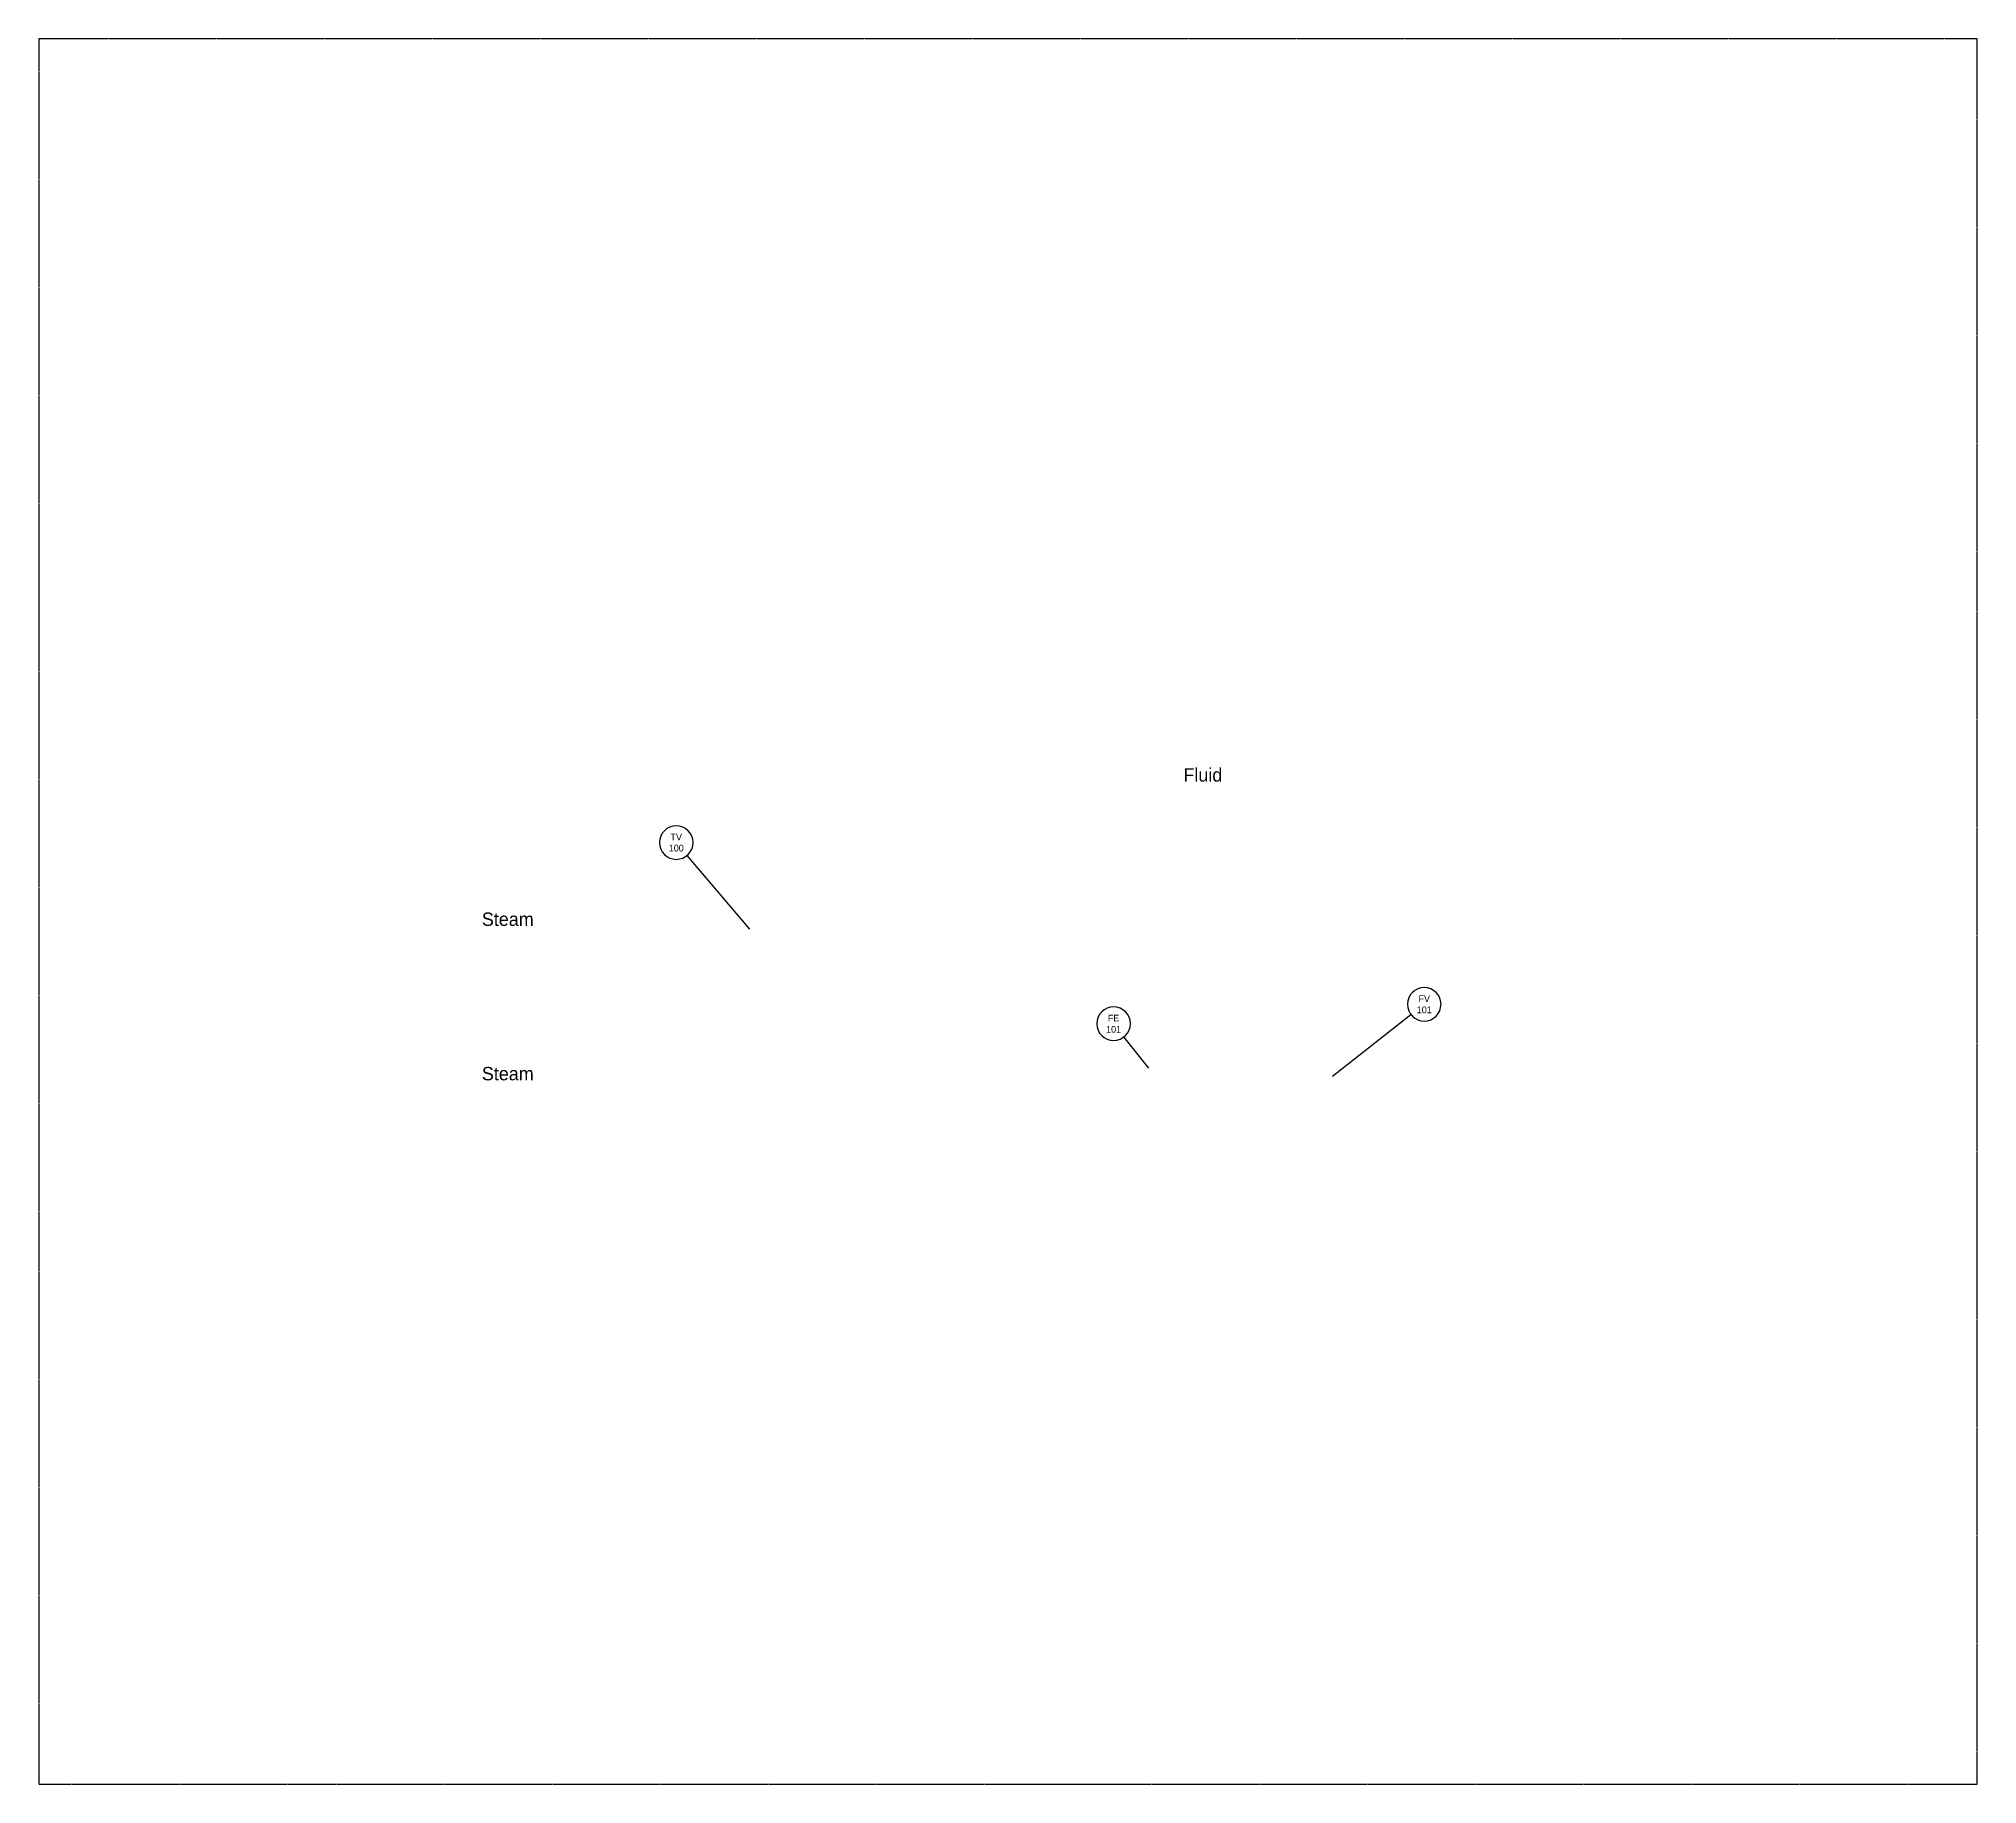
# Model space of a CAD drawing. Header units: millimetres. Extents: x 0 to 578, y 0 to 520.
import ezdxf
from ezdxf.enums import TextEntityAlignment as Align

# ---------------------------------------------------------------- set-up
doc = ezdxf.new("R2010")
doc.units = ezdxf.units.MM
doc.linetypes.add('HIDDEN2', pattern=[0.1875, 0.125, -0.0625])
doc.layers.get('0').update_dxf_attribs({"color": 250})
doc.layers.add('no plot', color=41, linetype='HIDDEN2', plot=False)
doc.layers.add('Text', color=7, linetype='Continuous')
doc.dimstyles.new('ISO-25', dxfattribs={"dimtxt": 2.5, "dimasz": 2.5, "dimexe": 1.25, "dimexo": 0.625, "dimtad": 1, "dimtxsty": 'Standard', "dimcen": 2.5, "dimadec": 0, "dimazin": 0, "dimtfac": 1, "dimtmove": 0, "dimatfit": 3, "dimfxl": 1, "dimarcsym": 0})

# ---------------------------------------------------------------- blocks, each defined once
blk = doc.blocks.new('*U106')
at = {"color": 0, "linetype": 'ByBlock', "lineweight": -2}
for start, end in [(0, 180), (180, 0)]:
    blk.add_arc((0, 0), 0.25, start, end, dxfattribs=at)
blk.add_wipeout([(-0.102, 0.149), (0.107, 0.151), (0.107, 0.024), (-0.102, 0.024)], dxfattribs=at)
blk.add_wipeout([(-0.118, -0.024), (0.122, -0.024), (0.122, -0.155), (-0.118, -0.155)], dxfattribs=at)
for tag, p in [('#(TargetObject.Type)', (0, 0.083)), ('#(TargetObject.LoopNumber)', (0, -0.083))]:
    blk.add_attdef(tag, text='', height=0.1, dxfattribs=at).set_placement(p, align=Align.MIDDLE_CENTER)
blk = doc.blocks.new('*U108')
at = {"color": 0, "linetype": 'ByBlock', "lineweight": -2}
for start, end in [(0, 180), (180, 0)]:
    blk.add_arc((0, 0), 0.25, start, end, dxfattribs=at)
blk.add_wipeout([(-0.12, 0.149), (0.125, 0.151), (0.125, 0.024), (-0.12, 0.024)], dxfattribs=at)
blk.add_wipeout([(-0.127, -0.024), (0.131, -0.024), (0.131, -0.155), (-0.127, -0.155)], dxfattribs=at)
for tag, p in [('#(TargetObject.Type)', (0, 0.083)), ('#(TargetObject.LoopNumber)', (0, -0.083))]:
    blk.add_attdef(tag, text='', height=0.1, dxfattribs=at).set_placement(p, align=Align.MIDDLE_CENTER)
blk = doc.blocks.new('*U113')
at = {"color": 0, "linetype": 'ByBlock', "lineweight": -2}
for start, end in [(0, 180), (180, 0)]:
    blk.add_arc((0, 0), 0.25, start, end, dxfattribs=at)
blk.add_wipeout([(-0.12, 0.149), (0.125, 0.151), (0.125, 0.024), (-0.12, 0.024)], dxfattribs=at)
blk.add_wipeout([(-0.118, -0.024), (0.122, -0.024), (0.122, -0.155), (-0.118, -0.155)], dxfattribs=at)
for tag, p in [('#(TargetObject.Type)', (0, 0.083)), ('#(TargetObject.LoopNumber)', (0, -0.083))]:
    blk.add_attdef(tag, text='', height=0.1, dxfattribs=at).set_placement(p, align=Align.MIDDLE_CENTER)

msp = doc.modelspace()

# ---------------------------------------------------------------- linework, layer by layer
at = {"layer": 'no plot'}
msp.add_lwpolyline([(0, 0), (577.5, 0), (577.5, 520), (0, 520)], close=True, dxfattribs=at)

# ---------------------------------------------------------------- texts
at = {"layer": 'Text', "color": 250}
for s, p in [('Fluid', (341, 298.7)), ('Steam', (132, 255.7)), ('Steam', (132, 209.7))]:
    msp.add_text(s, height=4, dxfattribs=at).set_placement(p)

# ---------------------------------------------------------------- next in the draw order: block references
at = {"layer": 'Text', "linetype": 'ByBlock', "xscale": 20, "yscale": 20, "zscale": 20}
for name, p, values in [('*U108', (189.91, 280.54), {'#(TargetObject.Type)': 'TV', '#(TargetObject.LoopNumber)': '100'}), ('*U113', (412.75, 232.36), {'#(TargetObject.Type)': 'FV', '#(TargetObject.LoopNumber)': '101'}), ('*U106', (320.2, 226.57), {'#(TargetObject.Type)': 'FE', '#(TargetObject.LoopNumber)': '101'})]:
    msp.add_blockref(name, p, dxfattribs=at).add_auto_attribs(values)

# ---------------------------------------------------------------- next in the draw order: leaders
at = {"layer": 'Text', "linetype": 'ByBlock', "has_arrowhead": 0}
for points in [[(211.82, 254.7), (193.15, 276.73)], [(385.38, 210.95), (408.81, 229.28)], [(330.68, 213.32), (323.3, 222.65)]]:
    msp.add_leader(points, dimstyle='ISO-25', dxfattribs=at)

doc.saveas('drawing.dxf')
